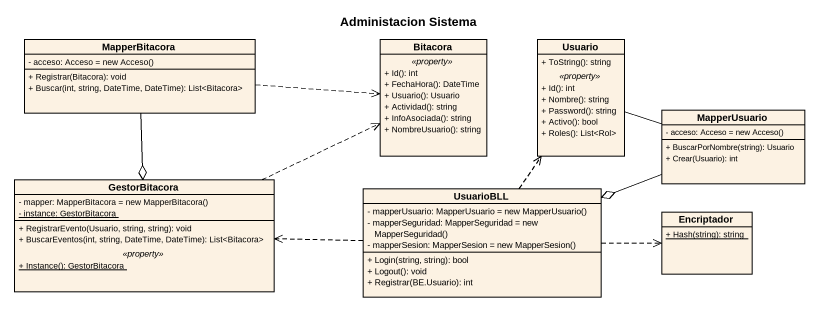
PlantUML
@startuml
title Administacion Sistema
hide circle
hide empty members
skinparam classAttributeIconSize 0
class MapperBitacora {
  {field} - acceso: Acceso = new Acceso()
  + Registrar(Bitacora): void
  + Buscar(int, string, DateTime, DateTime): List<Bitacora>
}
class Bitacora {
  .. <<property>> ..
  + Id(): int
  + FechaHora(): DateTime
  + Usuario(): Usuario
  + Actividad(): string
  + InfoAsociada(): string
  + NombreUsuario(): string
}
class Usuario {
  + ToString(): string
  .. <<property>> ..
  + Id(): int
  + Nombre(): string
  + Password(): string
  + Activo(): bool
  + Roles(): List<Rol>
}
class MapperUsuario {
  {field} - acceso: Acceso = new Acceso()
  + BuscarPorNombre(string): Usuario
  + Crear(Usuario): int
}
class GestorBitacora {
  {field} - mapper: MapperBitacora = new MapperBitacora()
  {static} - instance: GestorBitacora
  --
  + RegistrarEvento(Usuario, string, string): void
  + BuscarEventos(int, string, DateTime, DateTime): List<Bitacora>
  .. <<property>> ..
  {static} + Instance(): GestorBitacora
}
class UsuarioBLL {
  {field} - mapperUsuario: MapperUsuario = new MapperUsuario()
  {field} - mapperSeguridad: MapperSeguridad = new MapperSeguridad()
  {field} - mapperSesion: MapperSesion = new MapperSesion()
  + Login(string, string): bool
  + Logout(): void
  + Registrar(BE.Usuario): int
}
class Encriptador {
  {static} + Hash(string): string
}
MapperBitacora .right.> Bitacora
MapperBitacora --o GestorBitacora
Usuario -right- MapperUsuario
MapperUsuario -left-o UsuarioBLL
GestorBitacora .right.> Bitacora
UsuarioBLL .up.> Usuario
UsuarioBLL .left.> GestorBitacora
UsuarioBLL .right.> Encriptador
@enduml
